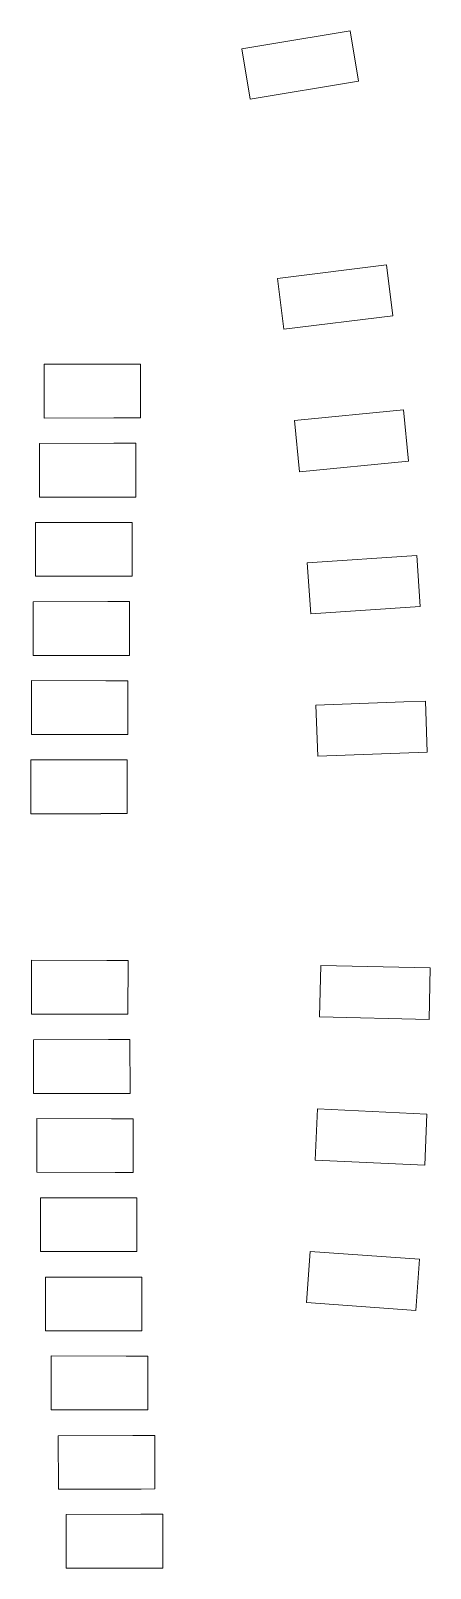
# Model space of a CAD drawing. Header units: metres. Extents: x 113449 to 113494, y 502861 to 503036.
import ezdxf

# ---------------------------------------------------------------- set-up
doc = ezdxf.new("R2010")
doc.units = ezdxf.units.M
doc.header["$MEASUREMENT"] = 0
doc.layers.add('bouwvlak', color=7, linetype='Continuous', lineweight=13)

msp = doc.modelspace()

# ---------------------------------------------------------------- linework, layer by layer
at = {"layer": 'bouwvlak', "flags": 128}
for points in [[(113485.959, 503030.282), (113485.019, 503036.033), (113475.653344, 503034.475224), (113472.694, 503033.983), (113473.65011, 503028.23468), (113485.959, 503030.282)], [(113489.879, 503003.608), (113489.157, 503009.398), (113476.751, 503007.875), (113477.461965, 503002.083645), (113489.879, 503003.608)], [(113461.146, 502992.005), (113461.138, 502998.129), (113458.638, 502998.125), (113450.188977, 502998.114697), (113450.196977, 502991.990697), (113458.126, 502992), (113461.146, 502992.005)], [(113491.676, 502987.097), (113491.104, 502992.94), (113478.687, 502991.717), (113479.262467, 502985.874341), (113491.676, 502987.097)], [(113458.115, 502989.121), (113460.615, 502989.124), (113460.622, 502983.005), (113457.712, 502983.001), (113449.662234, 502982.992462), (113449.655234, 502989.111462), (113458.115, 502989.121)], [(113457.414, 502974.006), (113460.205, 502974.005), (113460.206, 502980.124), (113457.736, 502980.125), (113449.188245, 502980.125801), (113449.187245, 502974.006801), (113457.414, 502974.006)], [(113493.012, 502970.569), (113492.607, 502976.38), (113480.142, 502975.543), (113480.532264, 502969.73101), (113493.012, 502970.569)], [(113459.895, 502965.007), (113459.884, 502971.124), (113457.414, 502971.119), (113448.918282, 502971.104281), (113448.929282, 502964.987281), (113457.216, 502965.003), (113459.895, 502965.007)], [(113459.706, 502956.011), (113459.707, 502962.13), (113457.207, 502962.13), (113448.732258, 502962.131794), (113448.731258, 502956.012794), (113457.137, 502956.011), (113459.706, 502956.011)], [(113493.793, 502954.005), (113493.596, 502959.815), (113491.149, 502959.732), (113481.121, 502959.359), (113481.337379, 502953.541703), (113493.793, 502954.005)], [(113459.616, 502953.12), (113459.621, 502947.011), (113456.621001, 502947.008545), (113456.621002, 502947.005256), (113448.653, 502946.99), (113448.64799, 502953.111023), (113457.126, 502953.119), (113459.616, 502953.12)], [(113459.721, 502924.197), (113459.739, 502930.309), (113457.308, 502930.315), (113448.751915, 502930.336117), (113448.73683, 502924.22411), (113457.482, 502924.204), (113459.721, 502924.197)], [(113494.02, 502923.618), (113494.15, 502929.466), (113481.678081, 502929.743249), (113481.548081, 502923.895249), (113494.02, 502923.618)], [(113457.813, 502915.195), (113459.964, 502915.199), (113459.953, 502921.315), (113457.494, 502921.31), (113448.971851, 502921.292672), (113448.984287, 502915.176674), (113457.813, 502915.195)], [(113493.517, 502907.038), (113493.774, 502912.853), (113481.312, 502913.427), (113481.044184, 502907.612498), (113493.517, 502907.038)], [(113460.303, 502906.206), (113460.313, 502912.309), (113457.834, 502912.314), (113449.340233, 502912.331131), (113449.327926, 502906.229042), (113458.273, 502906.211), (113460.303, 502906.206)], [(113460.748, 502897.206), (113460.75, 502903.316), (113458.27, 502903.318), (113449.772291, 502903.324853), (113449.767364, 502897.214855), (113458.838, 502897.207), (113460.748, 502897.206)], [(113492.504, 502890.521), (113492.922, 502896.331), (113480.467, 502897.232), (113480.046714, 502891.422165), (113492.504, 502890.521)], [(113461.32, 502888.205), (113461.312, 502894.318), (113458.842, 502894.315), (113450.33608, 502894.304669), (113450.343505, 502888.191668), (113459.5, 502888.202), (113461.32, 502888.205)], [(113459.509, 502885.329), (113461.998, 502885.326), (113461.99, 502879.215), (113460.311, 502879.217), (113450.968523, 502879.228284), (113450.975889, 502885.339285), (113459.509, 502885.329)], [(113462.784, 502870.215), (113462.767, 502876.299), (113460.267, 502876.292), (113451.788752, 502876.268261), (113451.805787, 502870.184261), (113461.214, 502870.21), (113462.784, 502870.215)], [(113463.691, 502861.215), (113463.683, 502867.337), (113461.203, 502867.335), (113452.674744, 502867.328122), (113452.676, 502865.771), (113452.679684, 502861.202378), (113457.171, 502861.206), (113463.691, 502861.215)]]:
    msp.add_lwpolyline(points, dxfattribs=at)

doc.saveas('drawing.dxf')
